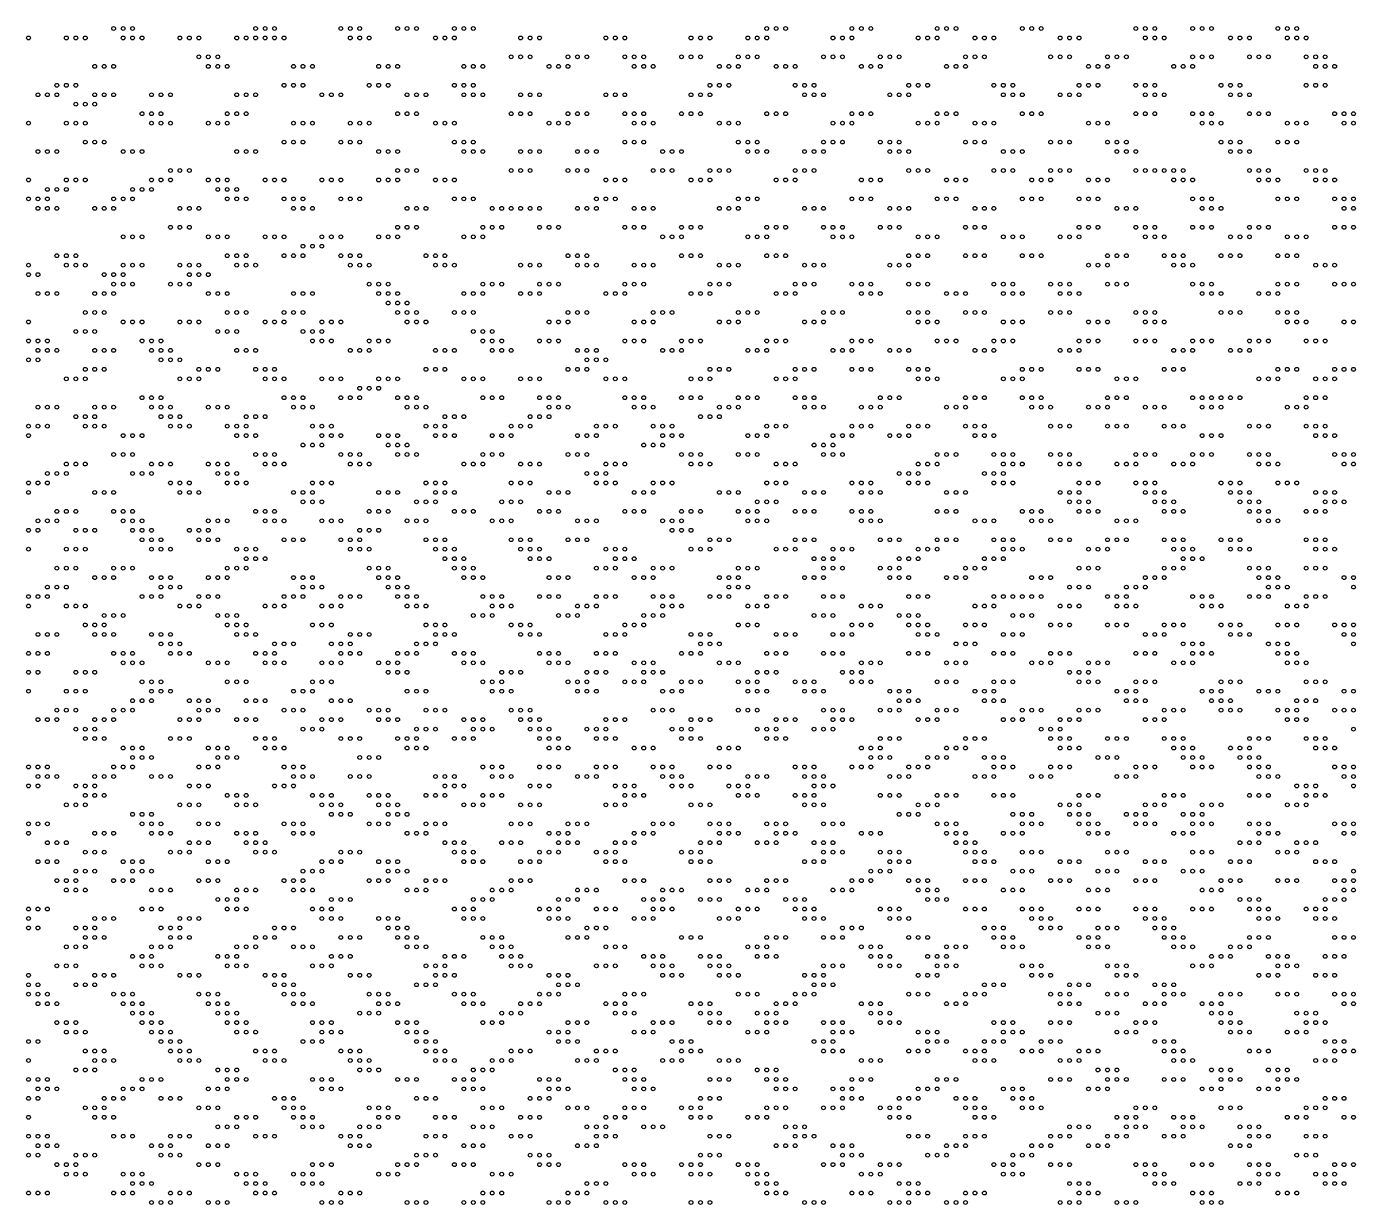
# Model space of a CAD drawing. Header units: millimetres. Extents: x 0 to 280, y 1 to 500.
# Drawn here: x 139.8 to 280.2, y 250.8 to 375.2 of the extents above; entities that cross this region are included whole.
import ezdxf

# ---------------------------------------------------------------- set-up
doc = ezdxf.new("R2010")
doc.units = ezdxf.units.MM
doc.layers.get('0').update_dxf_attribs({"linetype": 'CONTINUOUS'})

msp = doc.modelspace()

# ---------------------------------------------------------------- linework, layer by layer
for centre in [(149, 375), (150, 375), (151, 375), (164, 375), (165, 375), (166, 375), (173, 375), (174, 375), (175, 375), (179, 375), (180, 375), (181, 375), (185, 375), (186, 375), (187, 375), (218, 375), (219, 375), (220, 375), (227, 375), (228, 375), (229, 375), (236, 375), (237, 375), (238, 375), (245, 375), (246, 375), (247, 375), (257, 375), (258, 375), (259, 375), (263, 375), (264, 375), (265, 375), (272, 375), (273, 375), (274, 375), (140, 374), (144, 374), (145, 374), (146, 374), (150, 374), (151, 374), (152, 374), (156, 374), (157, 374), (158, 374), (162, 374), (163, 374), (164, 374), (165, 374), (166, 374), (167, 374), (174, 374), (175, 374), (176, 374), (183, 374), (184, 374), (185, 374), (192, 374), (193, 374), (194, 374), (201, 374), (202, 374), (203, 374), (210, 374), (211, 374), (212, 374), (216, 374), (217, 374), (218, 374), (225, 374), (226, 374), (227, 374), (234, 374), (235, 374), (236, 374), (240, 374), (241, 374), (242, 374), (249, 374), (250, 374), (251, 374), (258, 374), (259, 374), (260, 374), (267, 374), (268, 374), (269, 374), (273, 374), (274, 374), (275, 374), (158, 372), (159, 372), (160, 372), (191, 372), (192, 372), (193, 372), (197, 372), (198, 372), (199, 372), (203, 372), (204, 372), (205, 372), (209, 372), (210, 372), (211, 372), (215, 372), (216, 372), (217, 372), (224, 372), (225, 372), (226, 372), (230, 372), (231, 372), (232, 372), (239, 372), (240, 372), (241, 372), (248, 372), (249, 372), (250, 372), (254, 372), (255, 372), (256, 372), (263, 372), (264, 372), (265, 372), (269, 372), (270, 372), (271, 372), (275, 372), (276, 372), (277, 372), (147, 371), (148, 371), (149, 371), (159, 371), (160, 371), (161, 371), (168, 371), (169, 371), (170, 371), (177, 371), (178, 371), (179, 371), (186, 371), (187, 371), (188, 371), (195, 371), (196, 371), (197, 371), (204, 371), (205, 371), (206, 371), (213, 371), (214, 371), (215, 371), (219, 371), (220, 371), (221, 371), (228, 371), (229, 371), (230, 371), (237, 371), (238, 371), (239, 371), (252, 371), (253, 371), (254, 371), (261, 371), (262, 371), (263, 371), (276, 371), (277, 371), (278, 371), (141, 368), (142, 368), (143, 369), (143, 368), (144, 369), (145, 369), (147, 368), (148, 368), (149, 368), (153, 368), (154, 368), (155, 368), (162, 368), (163, 368), (164, 368), (167, 369), (168, 369), (169, 369), (171, 368), (172, 368), (173, 368), (176, 369), (177, 369), (178, 369), (180, 368), (181, 368), (182, 368), (185, 369), (186, 369), (186, 368), (187, 369), (187, 368), (188, 368), (192, 368), (193, 368), (194, 368), (201, 368), (202, 368), (203, 368), (210, 368), (211, 368), (212, 369), (212, 368), (213, 369), (214, 369), (221, 369), (222, 369), (222, 368), (223, 369), (223, 368), (224, 368), (231, 368), (232, 368), (233, 369), (233, 368), (234, 369), (235, 369), (242, 369), (243, 369), (243, 368), (244, 369), (244, 368), (245, 368), (249, 368), (250, 368), (251, 369), (251, 368), (252, 369), (253, 369), (257, 369), (258, 369), (258, 368), (259, 369), (259, 368), (260, 368), (266, 369), (267, 369), (267, 368), (268, 369), (268, 368), (269, 368), (275, 369), (276, 369), (277, 369), (145, 367), (146, 367), (147, 367), (140, 365), (144, 365), (145, 365), (146, 365), (152, 366), (153, 366), (153, 365), (154, 366), (154, 365), (155, 365), (159, 365), (160, 365), (161, 366), (161, 365), (162, 366), (163, 366), (168, 365), (169, 365), (170, 365), (174, 365), (175, 365), (176, 365), (179, 366), (180, 366), (181, 366), (183, 365), (184, 365), (185, 365), (191, 366), (192, 366), (193, 366), (195, 365), (196, 365), (197, 366), (197, 365), (198, 366), (199, 366), (203, 366), (204, 366), (204, 365), (205, 366), (205, 365), (206, 365), (209, 366), (210, 366), (211, 366), (213, 365), (214, 365), (215, 365), (218, 366), (219, 366), (220, 366), (225, 365), (226, 365), (227, 366), (227, 365), (228, 366), (229, 366), (234, 365), (235, 365), (236, 366), (236, 365), (237, 366), (238, 366), (240, 365), (241, 365), (242, 365), (245, 366), (246, 366), (247, 366), (252, 365), (253, 365), (254, 365), (257, 366), (258, 366), (259, 366), (263, 366), (264, 366), (264, 365), (265, 366), (265, 365), (266, 365), (269, 366), (270, 366), (271, 366), (273, 365), (274, 365), (275, 365), (278, 366), (279, 366), (279, 365), (280, 366), (280, 365), (146, 363), (147, 363), (148, 363), (167, 363), (168, 363), (169, 363), (173, 363), (174, 363), (175, 363), (185, 363), (186, 363), (187, 363), (203, 363), (204, 363), (205, 363), (215, 363), (216, 363), (217, 363), (224, 363), (225, 363), (226, 363), (230, 363), (231, 363), (232, 363), (239, 363), (240, 363), (241, 363), (248, 363), (249, 363), (250, 363), (254, 363), (255, 363), (256, 363), (266, 363), (267, 363), (268, 363), (272, 363), (273, 363), (274, 363), (141, 362), (142, 362), (143, 362), (150, 362), (151, 362), (152, 362), (162, 362), (163, 362), (164, 362), (177, 362), (178, 362), (179, 362), (186, 362), (187, 362), (188, 362), (192, 362), (193, 362), (194, 362), (198, 362), (199, 362), (200, 362), (207, 362), (208, 362), (209, 362), (216, 362), (217, 362), (218, 362), (222, 362), (223, 362), (224, 362), (231, 362), (232, 362), (233, 362), (243, 362), (244, 362), (245, 362), (255, 362), (256, 362), (257, 362), (267, 362), (268, 362), (269, 362), (155, 360), (156, 360), (157, 360), (179, 360), (180, 360), (181, 360), (191, 360), (192, 360), (193, 360), (197, 360), (198, 360), (199, 360), (206, 360), (207, 360), (208, 360), (212, 360), (213, 360), (214, 360), (221, 360), (222, 360), (223, 360), (233, 360), (234, 360), (235, 360), (242, 360), (243, 360), (244, 360), (248, 360), (249, 360), (250, 360), (257, 360), (258, 360), (259, 360), (260, 360), (261, 360), (262, 360), (269, 360), (270, 360), (271, 360), (275, 360), (276, 360), (277, 360), (140, 359), (142, 358), (143, 358), (144, 359), (144, 358), (145, 359), (146, 359), (151, 358), (152, 358), (153, 359), (153, 358), (154, 359), (155, 359), (159, 359), (160, 359), (160, 358), (161, 359), (161, 358), (162, 358), (165, 359), (166, 359), (167, 359), (171, 359), (172, 359), (173, 359), (177, 359), (178, 359), (179, 359), (183, 359), (184, 359), (185, 359), (201, 359), (202, 359), (203, 359), (210, 359), (211, 359), (212, 359), (219, 359), (220, 359), (221, 359), (228, 359), (229, 359), (230, 359), (237, 359), (238, 359), (239, 359), (246, 359), (247, 359), (248, 359), (252, 359), (253, 359), (254, 359), (261, 359), (262, 359), (263, 359), (270, 359), (271, 359), (272, 359), (276, 359), (277, 359), (278, 359), (140, 357), (141, 357), (142, 357), (149, 357), (150, 357), (151, 357), (161, 357), (162, 357), (163, 357), (167, 357), (168, 357), (169, 357), (173, 357), (174, 357), (175, 357), (185, 357), (186, 357), (187, 357), (200, 357), (201, 357), (202, 357), (215, 357), (216, 357), (217, 357), (227, 357), (228, 357), (229, 357), (236, 357), (237, 357), (238, 357), (245, 357), (246, 357), (247, 357), (251, 357), (252, 357), (253, 357), (263, 357), (264, 357), (265, 357), (272, 357), (273, 357), (274, 357), (278, 357), (279, 357), (280, 357), (141, 356), (142, 356), (143, 356), (147, 356), (148, 356), (149, 356), (156, 356), (157, 356), (158, 356), (168, 356), (169, 356), (170, 356), (180, 356), (181, 356), (182, 356), (189, 356), (190, 356), (191, 356), (192, 356), (193, 356), (194, 356), (198, 356), (199, 356), (200, 356), (204, 356), (205, 356), (206, 356), (213, 356), (214, 356), (215, 356), (222, 356), (223, 356), (224, 356), (231, 356), (232, 356), (233, 356), (240, 356), (241, 356), (242, 356), (255, 356), (256, 356), (257, 356), (264, 356), (265, 356), (266, 356), (279, 356), (280, 356), (155, 354), (156, 354), (157, 354), (179, 354), (180, 354), (181, 354), (188, 354), (189, 354), (190, 354), (194, 354), (195, 354), (196, 354), (203, 354), (204, 354), (205, 354), (209, 354), (210, 354), (211, 354), (218, 354), (219, 354), (220, 354), (224, 354), (225, 354), (226, 354), (230, 354), (231, 354), (232, 354), (239, 354), (240, 354), (241, 354), (251, 354), (252, 354), (253, 354), (257, 354), (258, 354), (259, 354), (263, 354), (264, 354), (265, 354), (269, 354), (270, 354), (271, 354), (278, 354), (279, 354), (280, 354), (150, 353), (151, 353), (152, 353), (159, 353), (160, 353), (161, 353), (165, 353), (166, 353), (167, 353), (171, 353), (172, 353), (173, 353), (177, 353), (178, 353), (179, 353), (186, 353), (187, 353), (188, 353), (207, 353), (208, 353), (209, 353), (216, 353), (217, 353), (218, 353), (225, 353), (226, 353), (227, 353), (234, 353), (235, 353), (236, 353), (243, 353), (244, 353), (245, 353), (249, 353), (250, 353), (251, 353), (258, 353), (259, 353), (260, 353), (267, 353), (268, 353), (269, 353), (273, 353), (274, 353), (275, 353), (143, 351), (144, 351), (145, 351), (161, 351), (162, 351), (163, 351), (167, 351), (168, 351), (169, 352), (169, 351), (170, 352), (171, 352), (173, 351), (174, 351), (175, 351), (182, 351), (183, 351), (184, 351), (197, 351), (198, 351), (199, 351), (209, 351), (210, 351), (211, 351), (218, 351), (219, 351), (220, 351), (233, 351), (234, 351), (235, 351), (239, 351), (240, 351), (241, 351), (245, 351), (246, 351), (247, 351), (254, 351), (255, 351), (256, 351), (260, 351), (261, 351), (262, 351), (266, 351), (267, 351), (268, 351), (272, 351), (273, 351), (274, 351), (140, 350), (144, 350), (145, 350), (146, 350), (150, 350), (151, 350), (152, 350), (156, 350), (157, 350), (158, 350), (162, 350), (163, 350), (164, 350), (174, 350), (175, 350), (176, 350), (183, 350), (184, 350), (185, 350), (192, 350), (193, 350), (194, 350), (198, 350), (199, 350), (200, 350), (204, 350), (205, 350), (206, 350), (213, 350), (214, 350), (215, 350), (222, 350), (223, 350), (224, 350), (231, 350), (232, 350), (233, 350), (252, 350), (253, 350), (254, 350), (261, 350), (262, 350), (263, 350), (276, 350), (277, 350), (278, 350), (140, 349), (141, 349), (148, 349), (149, 349), (149, 348), (150, 349), (150, 348), (151, 348), (155, 348), (156, 348), (157, 349), (157, 348), (158, 349), (159, 349), (176, 348), (177, 348), (178, 348), (188, 348), (189, 348), (190, 348), (194, 348), (195, 348), (196, 348), (203, 348), (204, 348), (205, 348), (212, 348), (213, 348), (214, 348), (221, 348), (222, 348), (223, 348), (227, 348), (228, 348), (229, 348), (233, 348), (234, 348), (235, 348), (242, 348), (243, 348), (244, 348), (248, 348), (249, 348), (250, 348), (254, 348), (255, 348), (256, 348), (263, 348), (264, 348), (265, 348), (272, 348), (273, 348), (274, 348), (278, 348), (279, 348), (280, 348), (141, 347), (142, 347), (143, 347), (147, 347), (148, 347), (149, 347), (159, 347), (160, 347), (161, 347), (168, 347), (169, 347), (170, 347), (177, 347), (178, 347), (179, 347), (186, 347), (187, 347), (188, 347), (192, 347), (193, 347), (194, 347), (201, 347), (202, 347), (203, 347), (210, 347), (211, 347), (212, 347), (219, 347), (220, 347), (221, 347), (228, 347), (229, 347), (230, 347), (237, 347), (238, 347), (239, 347), (243, 347), (244, 347), (245, 347), (249, 347), (250, 347), (251, 347), (264, 347), (265, 347), (266, 347), (270, 347), (271, 347), (272, 347), (178, 346), (179, 346), (180, 346), (140, 344), (146, 345), (147, 345), (148, 345), (150, 344), (151, 344), (152, 344), (156, 344), (157, 344), (158, 344), (161, 345), (162, 345), (163, 345), (165, 344), (166, 344), (167, 345), (167, 344), (168, 345), (169, 345), (171, 344), (172, 344), (173, 344), (179, 345), (180, 345), (180, 344), (181, 345), (181, 344), (182, 344), (185, 345), (186, 345), (187, 345), (195, 344), (196, 344), (197, 345), (197, 344), (198, 345), (199, 345), (204, 344), (205, 344), (206, 345), (206, 344), (207, 345), (208, 345), (213, 344), (214, 344), (215, 345), (215, 344), (216, 345), (217, 345), (222, 344), (223, 344), (224, 345), (224, 344), (225, 345), (226, 345), (233, 345), (234, 345), (234, 344), (235, 345), (235, 344), (236, 344), (239, 345), (240, 345), (241, 345), (243, 344), (244, 344), (245, 344), (248, 345), (249, 345), (250, 345), (252, 344), (253, 344), (254, 344), (257, 345), (258, 345), (258, 344), (259, 345), (259, 344), (260, 344), (266, 345), (267, 345), (268, 345), (272, 345), (273, 345), (273, 344), (274, 345), (274, 344), (275, 344), (279, 344), (280, 344), (145, 343), (146, 343), (147, 343), (160, 343), (161, 343), (162, 343), (169, 343), (170, 343), (171, 343), (187, 343), (188, 343), (189, 343), (140, 342), (141, 342), (141, 341), (142, 342), (142, 341), (143, 341), (147, 341), (148, 341), (149, 341), (152, 342), (153, 342), (153, 341), (154, 342), (154, 341), (155, 341), (162, 341), (163, 341), (164, 341), (170, 342), (171, 342), (172, 342), (174, 341), (175, 341), (176, 342), (176, 341), (177, 342), (178, 342), (183, 341), (184, 341), (185, 341), (188, 342), (189, 342), (189, 341), (190, 342), (190, 341), (191, 341), (194, 342), (195, 342), (196, 342), (198, 341), (199, 341), (200, 341), (203, 342), (204, 342), (205, 342), (207, 341), (208, 341), (209, 342), (209, 341), (210, 342), (211, 342), (216, 341), (217, 341), (218, 342), (218, 341), (219, 342), (220, 342), (225, 341), (226, 341), (227, 342), (227, 341), (228, 342), (229, 342), (231, 341), (232, 341), (233, 341), (236, 342), (237, 342), (238, 342), (240, 341), (241, 341), (242, 342), (242, 341), (243, 342), (244, 342), (249, 341), (250, 341), (251, 342), (251, 341), (252, 342), (253, 342), (257, 342), (258, 342), (259, 342), (261, 341), (262, 341), (263, 342), (263, 341), (264, 342), (265, 342), (267, 341), (268, 341), (269, 342), (269, 341), (270, 342), (271, 342), (275, 342), (276, 342), (277, 342), (140, 340), (141, 340), (154, 340), (155, 340), (156, 340), (199, 340), (200, 340), (201, 340), (146, 339), (147, 339), (148, 339), (158, 339), (159, 339), (160, 339), (164, 339), (165, 339), (166, 339), (182, 339), (183, 339), (184, 339), (197, 339), (198, 339), (199, 339), (212, 339), (213, 339), (214, 339), (221, 339), (222, 339), (223, 339), (227, 339), (228, 339), (229, 339), (233, 339), (234, 339), (235, 339), (245, 339), (246, 339), (247, 339), (251, 339), (252, 339), (253, 339), (260, 339), (261, 339), (262, 339), (272, 339), (273, 339), (274, 339), (278, 339), (279, 339), (280, 339), (144, 338), (145, 338), (146, 338), (156, 338), (157, 338), (158, 338), (165, 338), (166, 338), (167, 338), (171, 338), (172, 338), (173, 338), (175, 337), (176, 337), (177, 338), (177, 337), (178, 338), (179, 338), (186, 338), (187, 338), (188, 338), (192, 338), (193, 338), (194, 338), (201, 338), (202, 338), (203, 338), (210, 338), (211, 338), (212, 338), (219, 338), (220, 338), (221, 338), (234, 338), (235, 338), (236, 338), (243, 338), (244, 338), (245, 338), (255, 338), (256, 338), (257, 338), (270, 338), (271, 338), (272, 338), (276, 338), (277, 338), (278, 338), (152, 336), (153, 336), (154, 336), (167, 336), (168, 336), (169, 336), (173, 336), (174, 336), (175, 336), (179, 336), (180, 336), (181, 336), (188, 336), (189, 336), (190, 336), (194, 336), (195, 336), (196, 336), (203, 336), (204, 336), (205, 336), (209, 336), (210, 336), (211, 336), (215, 336), (216, 336), (217, 336), (221, 336), (222, 336), (223, 336), (230, 336), (231, 336), (232, 336), (239, 336), (240, 336), (241, 336), (245, 336), (246, 336), (247, 336), (254, 336), (255, 336), (256, 336), (263, 336), (264, 336), (265, 336), (266, 336), (267, 336), (268, 336), (275, 336), (276, 336), (277, 336), (141, 335), (142, 335), (143, 335), (145, 334), (146, 334), (147, 335), (147, 334), (148, 335), (149, 335), (153, 335), (154, 335), (154, 334), (155, 335), (155, 334), (156, 334), (159, 335), (160, 335), (161, 335), (163, 334), (164, 334), (165, 334), (168, 335), (169, 335), (170, 335), (180, 335), (181, 335), (182, 335), (184, 334), (185, 334), (186, 334), (193, 334), (194, 334), (195, 335), (195, 334), (196, 335), (197, 335), (204, 335), (205, 335), (206, 335), (211, 334), (212, 334), (213, 335), (213, 334), (214, 335), (215, 335), (222, 335), (223, 335), (224, 335), (228, 335), (229, 335), (230, 335), (237, 335), (238, 335), (239, 335), (246, 335), (247, 335), (248, 335), (252, 335), (253, 335), (254, 335), (258, 335), (259, 335), (260, 335), (264, 335), (265, 335), (266, 335), (273, 335), (274, 335), (275, 335), (140, 333), (141, 333), (142, 333), (146, 333), (147, 333), (148, 333), (155, 333), (156, 333), (157, 333), (161, 333), (162, 333), (163, 333), (170, 333), (171, 333), (172, 333), (182, 333), (183, 333), (184, 333), (191, 333), (192, 333), (193, 333), (200, 333), (201, 333), (202, 333), (206, 333), (207, 333), (208, 333), (218, 333), (219, 333), (220, 333), (227, 333), (228, 333), (229, 333), (233, 333), (234, 333), (235, 333), (239, 333), (240, 333), (241, 333), (248, 333), (249, 333), (250, 333), (254, 333), (255, 333), (256, 333), (260, 333), (261, 333), (262, 333), (269, 333), (270, 333), (271, 333), (275, 333), (276, 333), (277, 333), (140, 332), (150, 332), (151, 332), (152, 332), (162, 332), (163, 332), (164, 332), (171, 332), (172, 332), (173, 332), (177, 332), (178, 332), (179, 332), (183, 332), (184, 332), (185, 332), (189, 332), (190, 332), (191, 332), (198, 332), (199, 332), (200, 332), (207, 332), (208, 332), (209, 332), (216, 332), (217, 332), (218, 332), (225, 332), (226, 332), (227, 332), (231, 332), (232, 332), (233, 332), (240, 332), (241, 332), (242, 332), (264, 332), (265, 332), (266, 332), (276, 332), (277, 332), (278, 332), (149, 330), (150, 330), (151, 330), (164, 330), (165, 330), (166, 330), (169, 331), (170, 331), (171, 331), (173, 330), (174, 330), (175, 330), (178, 331), (179, 331), (179, 330), (180, 331), (180, 330), (181, 330), (188, 330), (189, 330), (190, 330), (197, 330), (198, 330), (199, 330), (205, 331), (206, 331), (207, 331), (209, 330), (210, 330), (211, 330), (215, 330), (216, 330), (217, 330), (223, 331), (224, 331), (224, 330), (225, 331), (225, 330), (226, 330), (236, 330), (237, 330), (238, 330), (242, 330), (243, 330), (244, 330), (248, 330), (249, 330), (250, 330), (257, 330), (258, 330), (259, 330), (263, 330), (264, 330), (265, 330), (269, 330), (270, 330), (271, 330), (278, 330), (279, 330), (280, 330), (144, 329), (145, 329), (146, 329), (153, 329), (154, 329), (155, 329), (159, 329), (160, 329), (161, 329), (165, 329), (166, 329), (167, 329), (174, 329), (175, 329), (176, 329), (186, 329), (187, 329), (188, 329), (192, 329), (193, 329), (194, 329), (201, 329), (202, 329), (203, 329), (210, 329), (211, 329), (212, 329), (219, 329), (220, 329), (221, 329), (234, 329), (235, 329), (236, 329), (243, 329), (244, 329), (245, 329), (249, 329), (250, 329), (251, 329), (255, 329), (256, 329), (257, 329), (261, 329), (262, 329), (263, 329), (270, 329), (271, 329), (272, 329), (279, 329), (280, 329), (140, 327), (141, 327), (142, 328), (142, 327), (143, 328), (144, 328), (151, 328), (152, 328), (153, 328), (155, 327), (156, 327), (157, 327), (160, 328), (161, 328), (161, 327), (162, 328), (162, 327), (163, 327), (170, 327), (171, 327), (172, 327), (182, 327), (183, 327), (184, 327), (191, 327), (192, 327), (193, 327), (199, 328), (200, 328), (200, 327), (201, 328), (201, 327), (202, 327), (206, 327), (207, 327), (208, 327), (218, 327), (219, 327), (220, 327), (227, 327), (228, 327), (229, 327), (232, 328), (233, 328), (233, 327), (234, 328), (234, 327), (235, 327), (241, 328), (242, 328), (242, 327), (243, 328), (243, 327), (244, 327), (251, 327), (252, 327), (253, 327), (257, 327), (258, 327), (259, 327), (266, 327), (267, 327), (268, 327), (272, 327), (273, 327), (274, 327), (140, 326), (147, 326), (148, 326), (149, 326), (156, 326), (157, 326), (158, 326), (168, 326), (169, 326), (170, 326), (177, 326), (178, 326), (179, 326), (183, 326), (184, 326), (185, 326), (195, 326), (196, 326), (197, 326), (204, 326), (205, 326), (206, 326), (213, 326), (214, 326), (215, 326), (222, 326), (223, 326), (224, 326), (228, 326), (229, 326), (230, 326), (237, 326), (238, 326), (239, 326), (249, 326), (250, 326), (251, 326), (258, 326), (259, 326), (260, 326), (267, 326), (268, 326), (269, 326), (276, 326), (277, 326), (278, 326), (169, 325), (170, 325), (171, 325), (181, 325), (182, 325), (183, 325), (190, 325), (191, 325), (192, 325), (217, 325), (218, 325), (219, 325), (250, 325), (251, 325), (252, 325), (259, 325), (260, 325), (261, 325), (268, 325), (269, 325), (270, 325), (277, 325), (278, 325), (279, 325), (141, 323), (142, 323), (143, 324), (143, 323), (144, 324), (145, 324), (149, 324), (150, 324), (150, 323), (151, 324), (151, 323), (152, 323), (159, 323), (160, 323), (161, 323), (164, 324), (165, 324), (165, 323), (166, 324), (166, 323), (167, 323), (171, 323), (172, 323), (173, 323), (176, 324), (177, 324), (178, 324), (180, 323), (181, 323), (182, 323), (185, 324), (186, 324), (187, 324), (189, 323), (190, 323), (191, 323), (194, 324), (195, 324), (196, 324), (198, 323), (199, 323), (200, 323), (203, 324), (204, 324), (205, 324), (207, 323), (208, 323), (209, 324), (209, 323), (210, 324), (211, 324), (215, 324), (216, 324), (216, 323), (217, 324), (217, 323), (218, 323), (221, 324), (222, 324), (223, 324), (227, 324), (228, 324), (228, 323), (229, 324), (229, 323), (230, 323), (236, 324), (237, 324), (238, 324), (240, 323), (241, 323), (242, 323), (245, 324), (246, 324), (246, 323), (247, 324), (247, 323), (248, 323), (251, 324), (252, 324), (253, 324), (255, 323), (256, 323), (257, 323), (260, 324), (261, 324), (262, 324), (269, 324), (270, 324), (270, 323), (271, 324), (271, 323), (272, 323), (275, 324), (276, 324), (277, 324), (140, 322), (141, 322), (145, 322), (146, 322), (147, 322), (151, 322), (152, 322), (153, 322), (157, 322), (158, 322), (159, 322), (175, 322), (176, 322), (177, 322), (208, 322), (209, 322), (210, 322), (140, 320), (144, 320), (145, 320), (146, 320), (152, 321), (153, 321), (153, 320), (154, 321), (154, 320), (155, 320), (158, 321), (159, 321), (160, 321), (162, 320), (163, 320), (164, 320), (167, 321), (168, 321), (169, 321), (173, 321), (174, 321), (174, 320), (175, 321), (175, 320), (176, 320), (182, 321), (183, 321), (183, 320), (184, 321), (184, 320), (185, 320), (191, 321), (192, 321), (192, 320), (193, 321), (193, 320), (194, 320), (197, 321), (198, 321), (199, 321), (201, 320), (202, 320), (203, 320), (210, 320), (211, 320), (212, 321), (212, 320), (213, 321), (214, 321), (219, 320), (220, 320), (221, 321), (221, 320), (222, 321), (223, 321), (225, 320), (226, 320), (227, 320), (230, 321), (231, 321), (232, 321), (234, 320), (235, 320), (236, 321), (236, 320), (237, 321), (238, 321), (242, 321), (243, 321), (243, 320), (244, 321), (244, 320), (245, 320), (248, 321), (249, 321), (250, 321), (252, 320), (253, 320), (254, 321), (254, 320), (255, 321), (256, 321), (260, 321), (261, 321), (261, 320), (262, 321), (262, 320), (263, 320), (266, 321), (267, 321), (267, 320), (268, 321), (268, 320), (269, 320), (275, 321), (276, 321), (276, 320), (277, 321), (277, 320), (278, 320), (163, 319), (164, 319), (165, 319), (184, 319), (185, 319), (186, 319), (193, 319), (194, 319), (195, 319), (202, 319), (203, 319), (204, 319), (223, 319), (224, 319), (225, 319), (232, 319), (233, 319), (234, 319), (241, 319), (242, 319), (243, 319), (262, 319), (263, 319), (264, 319), (143, 318), (144, 318), (145, 318), (149, 318), (150, 318), (151, 318), (161, 318), (162, 318), (163, 318), (176, 318), (177, 318), (178, 318), (185, 318), (186, 318), (187, 318), (200, 318), (201, 318), (202, 318), (206, 318), (207, 318), (208, 318), (215, 318), (216, 318), (217, 318), (224, 318), (225, 318), (226, 318), (230, 318), (231, 318), (232, 318), (239, 318), (240, 318), (241, 318), (251, 318), (252, 318), (253, 318), (260, 318), (261, 318), (262, 318), (269, 318), (270, 318), (271, 318), (275, 318), (276, 318), (277, 318), (142, 316), (143, 316), (144, 316), (147, 317), (148, 317), (149, 317), (153, 317), (154, 317), (154, 316), (155, 317), (155, 316), (156, 316), (159, 317), (160, 317), (161, 317), (168, 317), (169, 317), (169, 316), (170, 317), (170, 316), (171, 316), (177, 317), (178, 317), (178, 316), (179, 317), (179, 316), (180, 316), (186, 317), (187, 317), (188, 317), (195, 317), (196, 317), (197, 317), (204, 317), (205, 317), (206, 317), (213, 317), (214, 317), (214, 316), (215, 317), (215, 316), (216, 316), (222, 317), (223, 317), (224, 317), (231, 317), (232, 317), (233, 317), (237, 317), (238, 317), (239, 317), (246, 317), (247, 317), (248, 317), (250, 316), (251, 316), (252, 316), (256, 316), (257, 316), (258, 317), (258, 316), (259, 317), (260, 317), (270, 317), (271, 317), (271, 316), (272, 317), (272, 316), (273, 316), (279, 317), (280, 317), (280, 316), (140, 315), (141, 315), (142, 315), (152, 315), (153, 315), (154, 315), (158, 315), (159, 315), (160, 315), (167, 315), (168, 315), (169, 315), (173, 315), (174, 315), (175, 315), (179, 315), (180, 315), (181, 315), (188, 315), (189, 315), (190, 315), (194, 315), (195, 315), (196, 315), (200, 315), (201, 315), (202, 315), (206, 315), (207, 315), (208, 315), (212, 315), (213, 315), (214, 315), (218, 315), (219, 315), (220, 315), (224, 315), (225, 315), (226, 315), (233, 315), (234, 315), (235, 315), (242, 315), (243, 315), (244, 315), (245, 315), (246, 315), (247, 315), (254, 315), (255, 315), (256, 315), (263, 315), (264, 315), (265, 315), (269, 315), (270, 315), (271, 315), (275, 315), (276, 315), (277, 315), (140, 314), (144, 314), (145, 314), (146, 314), (148, 313), (149, 313), (150, 313), (156, 314), (157, 314), (158, 314), (160, 313), (161, 313), (162, 313), (165, 314), (166, 314), (167, 314), (171, 314), (172, 314), (173, 314), (180, 314), (181, 314), (182, 314), (187, 313), (188, 313), (189, 314), (189, 313), (190, 314), (191, 314), (196, 313), (197, 313), (198, 314), (198, 313), (199, 314), (200, 314), (205, 313), (206, 313), (207, 314), (207, 313), (208, 314), (209, 314), (216, 314), (217, 314), (218, 314), (223, 313), (224, 313), (225, 313), (228, 314), (229, 314), (230, 314), (232, 313), (233, 313), (234, 313), (240, 314), (241, 314), (242, 314), (244, 313), (245, 313), (246, 313), (249, 314), (250, 314), (251, 314), (255, 314), (256, 314), (257, 314), (264, 314), (265, 314), (266, 314), (273, 314), (274, 314), (275, 314), (146, 312), (147, 312), (148, 312), (161, 312), (162, 312), (163, 312), (170, 312), (171, 312), (172, 312), (182, 312), (183, 312), (184, 312), (191, 312), (192, 312), (193, 312), (203, 312), (204, 312), (205, 312), (215, 312), (216, 312), (217, 312), (227, 312), (228, 312), (229, 312), (233, 312), (234, 312), (235, 312), (239, 312), (240, 312), (241, 312), (248, 312), (249, 312), (250, 312), (254, 312), (255, 312), (256, 312), (260, 312), (261, 312), (262, 312), (266, 312), (267, 312), (268, 312), (272, 312), (273, 312), (274, 312), (278, 312), (279, 312), (280, 312), (141, 311), (142, 311), (143, 311), (147, 311), (148, 311), (149, 311), (153, 311), (154, 311), (155, 311), (162, 311), (163, 311), (164, 311), (174, 311), (175, 311), (176, 311), (183, 311), (184, 311), (185, 311), (192, 311), (193, 311), (194, 311), (201, 311), (202, 311), (203, 311), (210, 311), (211, 311), (212, 311), (219, 311), (220, 311), (221, 311), (225, 311), (226, 311), (227, 311), (234, 311), (235, 311), (236, 311), (243, 311), (244, 311), (245, 311), (258, 311), (259, 311), (260, 311), (267, 311), (268, 311), (269, 311), (279, 311), (280, 311), (140, 309), (141, 309), (142, 309), (149, 309), (150, 309), (151, 309), (154, 310), (155, 310), (155, 309), (156, 310), (156, 309), (157, 309), (164, 309), (165, 309), (166, 310), (166, 309), (167, 310), (168, 310), (172, 310), (173, 310), (173, 309), (174, 310), (174, 309), (175, 309), (179, 309), (180, 309), (181, 310), (181, 309), (182, 310), (183, 310), (185, 309), (186, 309), (187, 309), (194, 309), (195, 309), (196, 309), (200, 309), (201, 309), (202, 309), (209, 309), (210, 309), (211, 310), (211, 309), (212, 310), (213, 310), (218, 309), (219, 309), (220, 309), (224, 309), (225, 309), (226, 309), (233, 309), (234, 309), (235, 309), (238, 310), (239, 310), (240, 310), (242, 309), (243, 309), (244, 309), (248, 309), (249, 309), (250, 309), (257, 309), (258, 309), (259, 309), (262, 310), (263, 310), (263, 309), (264, 310), (264, 309), (265, 309), (271, 310), (272, 310), (272, 309), (273, 310), (273, 309), (274, 309), (280, 310), (150, 308), (151, 308), (152, 308), (159, 308), (160, 308), (161, 308), (165, 308), (166, 308), (167, 308), (171, 308), (172, 308), (173, 308), (177, 308), (178, 308), (179, 308), (186, 308), (187, 308), (188, 308), (195, 308), (196, 308), (197, 308), (204, 308), (205, 308), (206, 308), (213, 308), (214, 308), (215, 308), (228, 308), (229, 308), (230, 308), (237, 308), (238, 308), (239, 308), (246, 308), (247, 308), (248, 308), (252, 308), (253, 308), (254, 308), (261, 308), (262, 308), (263, 308), (273, 308), (274, 308), (275, 308), (140, 307), (141, 307), (145, 307), (146, 307), (147, 307), (152, 306), (153, 306), (154, 306), (161, 306), (162, 306), (163, 306), (170, 306), (171, 306), (172, 306), (178, 307), (179, 307), (180, 307), (188, 306), (189, 306), (190, 307), (190, 306), (191, 307), (192, 307), (197, 306), (198, 306), (199, 307), (199, 306), (200, 307), (201, 307), (203, 306), (204, 306), (205, 307), (205, 306), (206, 307), (207, 307), (209, 306), (210, 306), (211, 306), (215, 306), (216, 306), (217, 307), (217, 306), (218, 307), (219, 307), (221, 306), (222, 306), (223, 306), (226, 307), (227, 307), (227, 306), (228, 307), (228, 306), (229, 306), (236, 306), (237, 306), (238, 306), (242, 306), (243, 306), (244, 306), (250, 307), (251, 307), (251, 306), (252, 307), (252, 306), (253, 306), (257, 306), (258, 306), (259, 306), (266, 306), (267, 306), (268, 306), (275, 306), (276, 306), (277, 306), (140, 305), (144, 305), (145, 305), (146, 305), (153, 305), (154, 305), (155, 305), (168, 305), (169, 305), (170, 305), (180, 305), (181, 305), (182, 305), (189, 305), (190, 305), (191, 305), (198, 305), (199, 305), (200, 305), (207, 305), (208, 305), (209, 305), (216, 305), (217, 305), (218, 305), (222, 305), (223, 305), (224, 305), (231, 305), (232, 305), (233, 305), (240, 305), (241, 305), (242, 305), (255, 305), (256, 305), (257, 305), (264, 305), (265, 305), (266, 305), (270, 305), (271, 305), (272, 305), (279, 305), (280, 305), (151, 304), (152, 304), (153, 304), (157, 304), (158, 304), (159, 304), (163, 304), (164, 304), (165, 304), (172, 304), (173, 304), (174, 304), (232, 304), (233, 304), (234, 304), (241, 304), (242, 304), (243, 304), (256, 304), (257, 304), (258, 304), (265, 304), (266, 304), (267, 304), (274, 304), (275, 304), (276, 304), (141, 302), (142, 302), (143, 303), (143, 302), (144, 303), (145, 303), (147, 302), (148, 302), (149, 303), (149, 302), (150, 303), (151, 303), (156, 302), (157, 302), (158, 303), (158, 302), (159, 303), (160, 303), (162, 302), (163, 302), (164, 302), (167, 303), (168, 303), (169, 303), (171, 302), (172, 302), (173, 302), (176, 303), (177, 303), (177, 302), (178, 303), (178, 302), (179, 302), (182, 303), (183, 303), (184, 303), (186, 302), (187, 302), (188, 302), (191, 303), (192, 303), (192, 302), (193, 303), (193, 302), (194, 302), (201, 302), (202, 302), (203, 302), (206, 303), (207, 303), (208, 303), (210, 302), (211, 302), (212, 302), (215, 303), (216, 303), (217, 303), (219, 302), (220, 302), (221, 302), (224, 303), (225, 303), (225, 302), (226, 303), (226, 302), (227, 302), (230, 303), (231, 303), (232, 303), (234, 302), (235, 302), (236, 303), (236, 302), (237, 303), (238, 303), (243, 302), (244, 302), (245, 303), (245, 302), (246, 303), (247, 303), (249, 302), (250, 302), (251, 303), (251, 302), (252, 303), (253, 303), (258, 302), (259, 302), (260, 303), (260, 302), (261, 303), (262, 303), (266, 303), (267, 303), (268, 303), (272, 303), (273, 303), (273, 302), (274, 303), (274, 302), (275, 302), (278, 303), (279, 303), (280, 303), (145, 301), (146, 301), (147, 301), (169, 301), (170, 301), (171, 301), (181, 301), (182, 301), (183, 301), (187, 301), (188, 301), (189, 301), (193, 301), (194, 301), (195, 301), (199, 301), (200, 301), (201, 301), (208, 301), (209, 301), (210, 301), (217, 301), (218, 301), (219, 301), (223, 301), (224, 301), (225, 301), (247, 301), (248, 301), (249, 301), (280, 301), (146, 300), (147, 300), (148, 300), (150, 299), (151, 299), (152, 299), (155, 300), (156, 300), (157, 300), (159, 299), (160, 299), (161, 299), (164, 300), (165, 300), (165, 299), (166, 300), (166, 299), (167, 299), (173, 300), (174, 300), (175, 300), (179, 300), (180, 300), (180, 299), (181, 300), (181, 299), (182, 299), (185, 300), (186, 300), (187, 300), (194, 300), (195, 300), (195, 299), (196, 300), (196, 299), (197, 299), (200, 300), (201, 300), (202, 300), (204, 299), (205, 299), (206, 299), (209, 300), (210, 300), (211, 300), (213, 299), (214, 299), (215, 299), (218, 300), (219, 300), (220, 300), (228, 299), (229, 299), (230, 300), (230, 299), (231, 300), (232, 300), (237, 299), (238, 299), (239, 300), (239, 299), (240, 300), (241, 300), (248, 300), (249, 300), (249, 299), (250, 300), (250, 299), (251, 299), (254, 300), (255, 300), (256, 300), (260, 300), (261, 300), (261, 299), (262, 300), (262, 299), (263, 299), (267, 299), (268, 299), (269, 300), (269, 299), (270, 300), (271, 300), (275, 300), (276, 300), (276, 299), (277, 300), (277, 299), (278, 299), (151, 298), (152, 298), (153, 298), (160, 298), (161, 298), (162, 298), (175, 298), (176, 298), (177, 298), (229, 298), (230, 298), (231, 298), (235, 298), (236, 298), (237, 298), (241, 298), (242, 298), (243, 298), (253, 298), (254, 298), (255, 298), (262, 298), (263, 298), (264, 298), (268, 298), (269, 298), (270, 298), (140, 297), (141, 297), (142, 297), (149, 297), (150, 297), (151, 297), (158, 297), (159, 297), (160, 297), (167, 297), (168, 297), (169, 297), (188, 297), (189, 297), (190, 297), (194, 297), (195, 297), (196, 297), (200, 297), (201, 297), (202, 297), (206, 297), (207, 297), (208, 297), (212, 297), (213, 297), (214, 297), (221, 297), (222, 297), (223, 297), (227, 297), (228, 297), (229, 297), (233, 297), (234, 297), (235, 297), (242, 297), (243, 297), (244, 297), (248, 297), (249, 297), (250, 297), (257, 297), (258, 297), (259, 297), (263, 297), (264, 297), (265, 297), (269, 297), (270, 297), (271, 297), (278, 297), (279, 297), (280, 297), (140, 295), (141, 296), (141, 295), (142, 296), (143, 296), (145, 295), (146, 295), (147, 296), (147, 295), (148, 296), (149, 296), (153, 296), (154, 296), (155, 296), (157, 295), (158, 295), (159, 295), (166, 295), (167, 295), (168, 296), (168, 295), (169, 296), (170, 296), (174, 296), (175, 296), (176, 296), (183, 296), (184, 296), (184, 295), (185, 296), (185, 295), (186, 295), (189, 296), (190, 296), (191, 296), (193, 295), (194, 295), (195, 295), (198, 296), (199, 296), (200, 296), (202, 295), (203, 295), (204, 295), (207, 296), (208, 296), (208, 295), (209, 296), (209, 295), (210, 295), (214, 295), (215, 295), (216, 296), (216, 295), (217, 296), (218, 296), (222, 296), (223, 296), (223, 295), (224, 296), (224, 295), (225, 295), (231, 296), (232, 296), (233, 296), (240, 296), (241, 296), (242, 296), (246, 296), (247, 296), (248, 296), (255, 296), (256, 296), (257, 296), (270, 296), (271, 296), (272, 296), (274, 295), (275, 295), (276, 295), (279, 296), (280, 296), (280, 295), (146, 294), (147, 294), (148, 294), (161, 294), (162, 294), (163, 294), (170, 294), (171, 294), (172, 294), (176, 294), (177, 294), (178, 294), (182, 294), (183, 294), (184, 294), (188, 294), (189, 294), (190, 294), (203, 294), (204, 294), (205, 294), (215, 294), (216, 294), (217, 294), (221, 294), (222, 294), (223, 294), (230, 294), (231, 294), (232, 294), (236, 294), (237, 294), (238, 294), (242, 294), (243, 294), (244, 294), (251, 294), (252, 294), (253, 294), (260, 294), (261, 294), (262, 294), (269, 294), (270, 294), (271, 294), (275, 294), (276, 294), (277, 294), (144, 293), (145, 293), (146, 293), (151, 292), (152, 292), (153, 292), (156, 293), (157, 293), (158, 293), (162, 293), (163, 293), (164, 293), (171, 293), (172, 293), (172, 292), (173, 293), (173, 292), (174, 292), (177, 293), (178, 293), (178, 292), (179, 293), (179, 292), (180, 292), (186, 293), (187, 293), (188, 293), (192, 293), (193, 293), (194, 293), (201, 293), (202, 293), (203, 293), (210, 293), (211, 293), (212, 293), (222, 293), (223, 293), (224, 293), (232, 292), (233, 292), (234, 293), (234, 292), (235, 293), (236, 293), (244, 292), (245, 292), (246, 292), (249, 293), (250, 293), (250, 292), (251, 293), (251, 292), (252, 292), (256, 292), (257, 292), (258, 293), (258, 292), (259, 293), (260, 293), (262, 292), (263, 292), (264, 293), (264, 292), (265, 293), (266, 293), (273, 293), (274, 293), (275, 293), (140, 291), (141, 291), (142, 291), (152, 291), (153, 291), (154, 291), (158, 291), (159, 291), (160, 291), (167, 291), (168, 291), (169, 291), (176, 291), (177, 291), (178, 291), (182, 291), (183, 291), (184, 291), (191, 291), (192, 291), (193, 291), (197, 291), (198, 291), (199, 291), (206, 291), (207, 291), (208, 291), (212, 291), (213, 291), (214, 291), (218, 291), (219, 291), (220, 291), (224, 291), (225, 291), (226, 291), (236, 291), (237, 291), (238, 291), (245, 291), (246, 291), (247, 291), (251, 291), (252, 291), (253, 291), (257, 291), (258, 291), (259, 291), (263, 291), (264, 291), (265, 291), (269, 291), (270, 291), (271, 291), (278, 291), (279, 291), (280, 291), (140, 290), (147, 290), (148, 290), (149, 290), (153, 290), (154, 290), (155, 290), (162, 290), (163, 290), (164, 290), (168, 290), (169, 290), (170, 290), (180, 290), (181, 290), (182, 290), (195, 290), (196, 290), (197, 290), (204, 290), (205, 290), (206, 290), (213, 290), (214, 290), (215, 290), (219, 290), (220, 290), (221, 290), (228, 290), (229, 290), (230, 290), (237, 290), (238, 290), (239, 290), (243, 290), (244, 290), (245, 290), (252, 290), (253, 290), (254, 290), (261, 290), (262, 290), (263, 290), (270, 290), (271, 290), (272, 290), (279, 290), (280, 290), (142, 289), (143, 289), (144, 289), (146, 288), (147, 288), (148, 288), (155, 288), (156, 288), (157, 289), (157, 288), (158, 289), (159, 289), (163, 289), (164, 289), (164, 288), (165, 289), (165, 288), (166, 288), (173, 288), (174, 288), (175, 288), (184, 289), (185, 289), (185, 288), (186, 289), (186, 288), (187, 288), (190, 289), (191, 289), (192, 289), (194, 288), (195, 288), (196, 289), (196, 288), (197, 289), (198, 289), (200, 288), (201, 288), (202, 289), (202, 288), (203, 289), (204, 289), (209, 288), (210, 288), (211, 289), (211, 288), (212, 289), (213, 289), (217, 289), (218, 289), (219, 289), (223, 289), (224, 289), (224, 288), (225, 289), (225, 288), (226, 288), (230, 288), (231, 288), (232, 288), (238, 289), (239, 289), (239, 288), (240, 289), (240, 288), (241, 288), (245, 288), (246, 288), (247, 288), (254, 288), (255, 288), (256, 288), (263, 288), (264, 288), (265, 288), (268, 289), (269, 289), (270, 289), (272, 288), (273, 288), (274, 289), (274, 288), (275, 289), (276, 289), (141, 287), (142, 287), (143, 287), (150, 287), (151, 287), (152, 287), (159, 287), (160, 287), (161, 287), (171, 287), (172, 287), (173, 287), (177, 287), (178, 287), (179, 287), (186, 287), (187, 287), (188, 287), (192, 287), (193, 287), (194, 287), (201, 287), (202, 287), (203, 287), (210, 287), (211, 287), (212, 287), (222, 287), (223, 287), (224, 287), (231, 287), (232, 287), (233, 287), (240, 287), (241, 287), (242, 287), (249, 287), (250, 287), (251, 287), (258, 287), (259, 287), (260, 287), (267, 287), (268, 287), (269, 287), (276, 287), (277, 287), (278, 287), (143, 285), (144, 285), (145, 286), (145, 285), (146, 286), (147, 286), (149, 285), (150, 285), (151, 286), (151, 285), (152, 286), (153, 286), (158, 285), (159, 285), (160, 285), (167, 285), (168, 285), (169, 286), (169, 285), (170, 286), (171, 286), (176, 285), (177, 285), (178, 286), (178, 285), (179, 286), (180, 286), (182, 285), (183, 285), (184, 285), (191, 285), (192, 285), (193, 285), (203, 285), (204, 285), (205, 285), (212, 285), (213, 285), (214, 285), (218, 285), (219, 285), (220, 285), (227, 285), (228, 285), (229, 286), (229, 285), (230, 286), (231, 286), (233, 285), (234, 285), (235, 285), (239, 285), (240, 285), (241, 285), (244, 286), (245, 286), (246, 286), (248, 285), (249, 285), (250, 285), (253, 286), (254, 286), (255, 286), (257, 285), (258, 285), (259, 285), (262, 286), (263, 286), (264, 286), (266, 285), (267, 285), (268, 285), (272, 285), (273, 285), (274, 285), (278, 285), (279, 285), (280, 286), (280, 285), (144, 284), (145, 284), (146, 284), (153, 284), (154, 284), (155, 284), (162, 284), (163, 284), (164, 284), (168, 284), (169, 284), (170, 284), (180, 284), (181, 284), (182, 284), (189, 284), (190, 284), (191, 284), (198, 284), (199, 284), (200, 284), (207, 284), (208, 284), (209, 284), (216, 284), (217, 284), (218, 284), (225, 284), (226, 284), (227, 284), (234, 284), (235, 284), (236, 284), (243, 284), (244, 284), (245, 284), (252, 284), (253, 284), (254, 284), (264, 284), (265, 284), (266, 284), (279, 284), (280, 284), (160, 283), (161, 283), (162, 283), (172, 283), (173, 283), (174, 283), (187, 283), (188, 283), (189, 283), (196, 283), (197, 283), (198, 283), (205, 283), (206, 283), (207, 283), (211, 283), (212, 283), (213, 283), (220, 283), (221, 283), (222, 283), (235, 283), (236, 283), (237, 283), (268, 283), (269, 283), (270, 283), (277, 283), (278, 283), (279, 283), (140, 282), (140, 281), (141, 282), (142, 282), (147, 281), (148, 281), (149, 281), (152, 282), (153, 282), (154, 282), (156, 281), (157, 281), (158, 281), (161, 282), (162, 282), (163, 282), (170, 282), (171, 282), (171, 281), (172, 282), (172, 281), (173, 281), (177, 281), (178, 281), (179, 281), (185, 282), (186, 282), (186, 281), (187, 282), (187, 281), (188, 281), (194, 282), (195, 282), (195, 281), (196, 282), (196, 281), (197, 281), (200, 282), (201, 282), (202, 282), (204, 281), (205, 281), (206, 282), (206, 281), (207, 282), (208, 282), (213, 281), (214, 281), (215, 282), (215, 281), (216, 282), (217, 282), (221, 282), (222, 282), (222, 281), (223, 282), (223, 281), (224, 281), (230, 282), (231, 282), (231, 281), (232, 282), (232, 281), (233, 281), (239, 282), (240, 282), (241, 282), (245, 282), (246, 282), (246, 281), (247, 282), (247, 281), (248, 281), (251, 282), (252, 282), (253, 282), (257, 282), (258, 282), (258, 281), (259, 282), (259, 281), (260, 281), (263, 282), (264, 282), (265, 282), (269, 282), (270, 282), (270, 281), (271, 282), (271, 281), (272, 281), (275, 282), (276, 282), (276, 281), (277, 282), (277, 281), (278, 281), (140, 280), (141, 280), (145, 280), (146, 280), (147, 280), (154, 280), (155, 280), (156, 280), (166, 280), (167, 280), (168, 280), (178, 280), (179, 280), (180, 280), (199, 280), (200, 280), (201, 280), (226, 280), (227, 280), (228, 280), (241, 280), (242, 280), (243, 280), (247, 280), (248, 280), (249, 280), (253, 280), (254, 280), (255, 280), (259, 280), (260, 280), (261, 280), (144, 278), (145, 278), (146, 279), (146, 278), (147, 279), (148, 279), (153, 278), (154, 278), (155, 279), (155, 278), (156, 279), (157, 279), (162, 278), (163, 278), (164, 279), (164, 278), (165, 279), (166, 279), (168, 278), (169, 278), (170, 278), (173, 279), (174, 279), (175, 279), (179, 279), (180, 279), (180, 278), (181, 279), (181, 278), (182, 278), (188, 279), (189, 279), (189, 278), (190, 279), (190, 278), (191, 278), (197, 279), (198, 279), (199, 279), (201, 278), (202, 278), (203, 278), (209, 279), (210, 279), (211, 279), (216, 278), (217, 278), (218, 279), (218, 278), (219, 279), (220, 279), (224, 279), (225, 279), (226, 279), (228, 278), (229, 278), (230, 278), (233, 279), (234, 279), (235, 279), (237, 278), (238, 278), (239, 278), (242, 279), (243, 279), (243, 278), (244, 279), (244, 278), (245, 278), (251, 279), (252, 279), (252, 278), (253, 279), (253, 278), (254, 278), (260, 279), (261, 279), (261, 278), (262, 279), (262, 278), (263, 278), (267, 278), (268, 278), (269, 279), (269, 278), (270, 279), (271, 279), (278, 279), (279, 279), (280, 279), (151, 277), (152, 277), (153, 277), (160, 277), (161, 277), (162, 277), (172, 277), (173, 277), (174, 277), (184, 277), (185, 277), (186, 277), (190, 277), (191, 277), (192, 277), (205, 277), (206, 277), (207, 277), (211, 277), (212, 277), (213, 277), (217, 277), (218, 277), (219, 277), (229, 277), (230, 277), (231, 277), (235, 277), (236, 277), (237, 277), (265, 277), (266, 277), (267, 277), (271, 277), (272, 277), (273, 277), (277, 277), (278, 277), (279, 277), (140, 275), (143, 276), (144, 276), (145, 276), (147, 275), (148, 275), (149, 275), (152, 276), (153, 276), (154, 276), (156, 275), (157, 275), (158, 275), (161, 276), (162, 276), (163, 276), (165, 275), (166, 275), (167, 275), (170, 276), (171, 276), (172, 276), (174, 275), (175, 275), (176, 275), (182, 276), (183, 276), (183, 275), (184, 276), (184, 275), (185, 275), (191, 276), (192, 276), (193, 276), (195, 275), (196, 275), (197, 275), (200, 276), (201, 276), (202, 276), (206, 276), (207, 276), (207, 275), (208, 276), (208, 275), (209, 275), (212, 276), (213, 276), (213, 275), (214, 276), (214, 275), (215, 275), (222, 275), (223, 275), (224, 276), (224, 275), (225, 276), (226, 276), (230, 276), (231, 276), (232, 276), (234, 275), (235, 275), (236, 276), (236, 275), (237, 276), (238, 276), (245, 276), (246, 276), (246, 275), (247, 276), (247, 275), (248, 275), (254, 276), (255, 276), (255, 275), (256, 276), (256, 275), (257, 275), (263, 276), (264, 276), (265, 276), (270, 275), (271, 275), (272, 276), (272, 275), (273, 276), (274, 276), (276, 275), (277, 275), (278, 275), (140, 274), (141, 274), (145, 274), (146, 274), (147, 274), (166, 274), (167, 274), (168, 274), (181, 274), (182, 274), (183, 274), (196, 274), (197, 274), (198, 274), (223, 274), (224, 274), (225, 274), (241, 274), (242, 274), (243, 274), (250, 274), (251, 274), (252, 274), (259, 274), (260, 274), (261, 274), (140, 273), (141, 273), (142, 273), (149, 273), (150, 273), (151, 273), (158, 273), (159, 273), (160, 273), (167, 273), (168, 273), (169, 273), (176, 273), (177, 273), (178, 273), (185, 273), (186, 273), (187, 273), (194, 273), (195, 273), (196, 273), (203, 273), (204, 273), (205, 273), (215, 273), (216, 273), (217, 273), (221, 273), (222, 273), (223, 273), (233, 273), (234, 273), (235, 273), (239, 273), (240, 273), (241, 273), (248, 273), (249, 273), (250, 273), (254, 273), (255, 273), (256, 273), (260, 273), (261, 273), (262, 273), (266, 273), (267, 273), (268, 273), (272, 273), (273, 273), (274, 273), (278, 273), (279, 273), (280, 273), (141, 272), (142, 272), (143, 272), (150, 272), (151, 272), (151, 271), (152, 272), (152, 271), (153, 271), (159, 272), (160, 272), (160, 271), (161, 272), (161, 271), (162, 271), (168, 272), (169, 272), (170, 272), (175, 271), (176, 271), (177, 272), (177, 271), (178, 272), (179, 272), (186, 272), (187, 272), (188, 272), (190, 271), (191, 271), (192, 272), (192, 271), (193, 272), (194, 272), (201, 272), (202, 272), (202, 271), (203, 272), (203, 271), (204, 271), (210, 272), (211, 272), (211, 271), (212, 272), (212, 271), (213, 271), (217, 271), (218, 271), (219, 272), (219, 271), (220, 272), (221, 272), (228, 272), (229, 272), (229, 271), (230, 272), (230, 271), (231, 271), (237, 272), (238, 272), (239, 272), (249, 272), (250, 272), (251, 272), (253, 271), (254, 271), (255, 271), (258, 272), (259, 272), (260, 272), (264, 272), (265, 272), (265, 271), (266, 272), (266, 271), (267, 271), (274, 271), (275, 271), (276, 271), (279, 272), (280, 272), (143, 270), (144, 270), (145, 270), (152, 270), (153, 270), (154, 270), (161, 270), (162, 270), (163, 270), (170, 270), (171, 270), (172, 270), (179, 270), (180, 270), (181, 270), (188, 270), (189, 270), (190, 270), (197, 270), (198, 270), (199, 270), (206, 270), (207, 270), (208, 270), (212, 270), (213, 270), (214, 270), (218, 270), (219, 270), (220, 270), (224, 270), (225, 270), (226, 270), (230, 270), (231, 270), (232, 270), (242, 270), (243, 270), (244, 270), (248, 270), (249, 270), (250, 270), (257, 270), (258, 270), (259, 270), (266, 270), (267, 270), (268, 270), (275, 270), (276, 270), (277, 270), (140, 268), (141, 268), (144, 269), (145, 269), (146, 269), (153, 269), (154, 269), (154, 268), (155, 269), (155, 268), (156, 268), (162, 269), (163, 269), (164, 269), (169, 268), (170, 268), (171, 269), (171, 268), (172, 269), (173, 269), (180, 269), (181, 269), (181, 268), (182, 269), (182, 268), (183, 268), (195, 269), (196, 269), (196, 268), (197, 269), (197, 268), (198, 268), (204, 269), (205, 269), (206, 269), (208, 268), (209, 268), (210, 268), (216, 269), (217, 269), (218, 269), (223, 268), (224, 268), (225, 269), (225, 268), (226, 269), (227, 269), (234, 269), (235, 269), (235, 268), (236, 269), (236, 268), (237, 268), (241, 268), (242, 268), (243, 269), (243, 268), (244, 269), (245, 269), (247, 268), (248, 268), (249, 268), (255, 269), (256, 269), (257, 269), (259, 268), (260, 268), (261, 268), (267, 269), (268, 269), (269, 269), (273, 269), (274, 269), (275, 269), (277, 268), (278, 268), (279, 268), (146, 267), (147, 267), (148, 267), (155, 267), (156, 267), (157, 267), (164, 267), (165, 267), (166, 267), (173, 267), (174, 267), (175, 267), (182, 267), (183, 267), (184, 267), (191, 267), (192, 267), (193, 267), (200, 267), (201, 267), (202, 267), (209, 267), (210, 267), (211, 267), (224, 267), (225, 267), (226, 267), (233, 267), (234, 267), (235, 267), (239, 267), (240, 267), (241, 267), (245, 267), (246, 267), (247, 267), (251, 267), (252, 267), (253, 267), (260, 267), (261, 267), (262, 267), (269, 267), (270, 267), (271, 267), (278, 267), (279, 267), (280, 267), (140, 266), (147, 266), (148, 266), (149, 266), (156, 266), (157, 266), (158, 266), (165, 266), (166, 266), (167, 266), (174, 266), (175, 266), (176, 266), (183, 266), (184, 266), (185, 266), (189, 266), (190, 266), (191, 266), (198, 266), (199, 266), (200, 266), (207, 266), (208, 266), (209, 266), (213, 266), (214, 266), (215, 266), (228, 266), (229, 266), (230, 266), (240, 266), (241, 266), (242, 266), (249, 266), (250, 266), (251, 266), (261, 266), (262, 266), (263, 266), (276, 266), (277, 266), (278, 266), (140, 264), (141, 264), (142, 264), (145, 265), (146, 265), (147, 265), (152, 264), (153, 264), (154, 264), (160, 265), (161, 265), (161, 264), (162, 265), (162, 264), (163, 264), (170, 264), (171, 264), (172, 264), (175, 265), (176, 265), (177, 265), (179, 264), (180, 264), (181, 264), (185, 264), (186, 264), (187, 265), (187, 264), (188, 265), (189, 265), (194, 264), (195, 264), (196, 264), (202, 265), (203, 265), (203, 264), (204, 265), (204, 264), (205, 264), (212, 264), (213, 264), (214, 264), (217, 265), (218, 265), (218, 264), (219, 265), (219, 264), (220, 264), (227, 264), (228, 264), (229, 264), (236, 264), (237, 264), (238, 264), (248, 264), (249, 264), (250, 264), (253, 265), (254, 265), (254, 264), (255, 265), (255, 264), (256, 264), (260, 264), (261, 264), (262, 264), (265, 265), (266, 265), (266, 264), (267, 265), (267, 264), (268, 264), (271, 265), (272, 265), (272, 264), (273, 265), (273, 264), (274, 264), (141, 263), (142, 263), (143, 263), (150, 263), (151, 263), (152, 263), (159, 263), (160, 263), (161, 263), (171, 263), (172, 263), (173, 263), (186, 263), (187, 263), (188, 263), (195, 263), (196, 263), (197, 263), (204, 263), (205, 263), (206, 263), (219, 263), (220, 263), (221, 263), (225, 263), (226, 263), (227, 263), (234, 263), (235, 263), (236, 263), (243, 263), (244, 263), (245, 263), (252, 263), (253, 263), (254, 263), (264, 263), (265, 263), (266, 263), (270, 263), (271, 263), (272, 263), (140, 262), (141, 262), (146, 261), (147, 261), (148, 262), (148, 261), (149, 262), (150, 262), (154, 262), (155, 262), (156, 262), (158, 261), (159, 261), (160, 261), (166, 262), (167, 262), (167, 261), (168, 262), (168, 261), (169, 261), (176, 261), (177, 261), (178, 261), (181, 262), (182, 262), (183, 262), (188, 261), (189, 261), (190, 261), (193, 262), (194, 262), (195, 262), (197, 261), (198, 261), (199, 261), (203, 261), (204, 261), (205, 261), (209, 261), (210, 261), (211, 262), (211, 261), (212, 262), (213, 262), (218, 261), (219, 261), (220, 261), (224, 261), (225, 261), (226, 262), (226, 261), (227, 262), (228, 262), (230, 261), (231, 261), (232, 262), (232, 261), (233, 262), (234, 262), (238, 262), (239, 262), (239, 261), (240, 262), (240, 261), (241, 261), (244, 262), (245, 262), (245, 261), (246, 262), (246, 261), (247, 261), (257, 261), (258, 261), (259, 261), (266, 261), (267, 261), (268, 261), (275, 261), (276, 261), (277, 262), (277, 261), (278, 262), (279, 262), (140, 260), (147, 260), (148, 260), (149, 260), (162, 260), (163, 260), (164, 260), (168, 260), (169, 260), (170, 260), (177, 260), (178, 260), (179, 260), (183, 260), (184, 260), (185, 260), (192, 260), (193, 260), (194, 260), (201, 260), (202, 260), (203, 260), (210, 260), (211, 260), (212, 260), (216, 260), (217, 260), (218, 260), (231, 260), (232, 260), (233, 260), (240, 260), (241, 260), (242, 260), (255, 260), (256, 260), (257, 260), (261, 260), (262, 260), (263, 260), (273, 260), (274, 260), (275, 260), (279, 260), (280, 260), (160, 259), (161, 259), (162, 259), (169, 259), (170, 259), (171, 259), (175, 259), (176, 259), (177, 259), (187, 259), (188, 259), (189, 259), (199, 259), (200, 259), (201, 259), (205, 259), (206, 259), (207, 259), (220, 259), (221, 259), (222, 259), (250, 259), (251, 259), (252, 259), (256, 259), (257, 259), (258, 259), (262, 259), (263, 259), (264, 259), (268, 259), (269, 259), (270, 259), (140, 258), (141, 258), (141, 257), (142, 258), (142, 257), (143, 257), (149, 258), (150, 258), (151, 258), (153, 257), (154, 257), (155, 258), (155, 257), (156, 258), (157, 258), (159, 257), (160, 257), (161, 257), (164, 258), (165, 258), (166, 258), (173, 258), (174, 258), (174, 257), (175, 258), (175, 257), (176, 257), (182, 258), (183, 258), (184, 258), (186, 257), (187, 257), (188, 257), (191, 258), (192, 258), (193, 258), (198, 257), (199, 257), (200, 258), (200, 257), (201, 258), (202, 258), (212, 258), (213, 258), (214, 258), (219, 257), (220, 257), (221, 258), (221, 257), (222, 258), (223, 258), (225, 257), (226, 257), (227, 257), (233, 258), (234, 258), (235, 258), (237, 257), (238, 257), (239, 258), (239, 257), (240, 258), (241, 258), (246, 257), (247, 257), (248, 258), (248, 257), (249, 258), (250, 258), (252, 257), (253, 257), (254, 258), (254, 257), (255, 258), (256, 258), (260, 258), (261, 258), (262, 258), (267, 257), (268, 257), (269, 258), (269, 257), (270, 258), (271, 258), (275, 258), (276, 258), (277, 258), (140, 256), (141, 256), (145, 256), (146, 256), (147, 256), (154, 256), (155, 256), (156, 256), (181, 256), (182, 256), (183, 256), (193, 256), (194, 256), (195, 256), (211, 256), (212, 256), (213, 256), (226, 256), (227, 256), (228, 256), (235, 256), (236, 256), (237, 256), (244, 256), (245, 256), (246, 256), (274, 256), (275, 256), (276, 256), (143, 255), (144, 255), (144, 254), (145, 255), (145, 254), (146, 254), (150, 254), (151, 254), (152, 254), (158, 255), (159, 255), (160, 255), (162, 254), (163, 254), (164, 254), (168, 254), (169, 254), (170, 255), (170, 254), (171, 255), (172, 255), (177, 254), (178, 254), (179, 255), (179, 254), (180, 255), (181, 255), (185, 255), (186, 255), (187, 255), (189, 254), (190, 254), (191, 254), (194, 255), (195, 255), (196, 255), (203, 255), (204, 255), (204, 254), (205, 255), (205, 254), (206, 254), (209, 255), (210, 255), (210, 254), (211, 255), (211, 254), (212, 254), (215, 255), (216, 255), (216, 254), (217, 255), (217, 254), (218, 254), (224, 255), (225, 255), (226, 255), (228, 254), (229, 254), (230, 255), (230, 254), (231, 255), (232, 255), (242, 255), (243, 255), (243, 254), (244, 255), (244, 254), (245, 254), (248, 255), (249, 255), (250, 255), (257, 255), (258, 255), (258, 254), (259, 255), (259, 254), (260, 254), (263, 255), (264, 255), (265, 255), (269, 255), (270, 255), (270, 254), (271, 255), (271, 254), (272, 254), (276, 254), (277, 254), (278, 255), (278, 254), (279, 255), (280, 255), (151, 253), (152, 253), (153, 253), (163, 253), (164, 253), (165, 253), (169, 253), (170, 253), (171, 253), (199, 253), (200, 253), (201, 253), (217, 253), (218, 253), (219, 253), (232, 253), (233, 253), (234, 253), (250, 253), (251, 253), (252, 253), (259, 253), (260, 253), (261, 253), (268, 253), (269, 253), (270, 253), (277, 253), (278, 253), (279, 253), (140, 252), (141, 252), (142, 252), (149, 252), (150, 252), (151, 252), (155, 252), (156, 252), (157, 252), (164, 252), (165, 252), (166, 252), (173, 252), (174, 252), (175, 252), (188, 252), (189, 252), (190, 252), (197, 252), (198, 252), (199, 252), (218, 252), (219, 252), (220, 252), (227, 252), (228, 252), (229, 252), (233, 252), (234, 252), (235, 252), (239, 252), (240, 252), (241, 252), (251, 252), (252, 252), (253, 252), (263, 252), (264, 252), (265, 252), (272, 252), (273, 252), (274, 252), (153, 251), (154, 251), (155, 251), (159, 251), (160, 251), (161, 251), (171, 251), (172, 251), (173, 251), (180, 251), (181, 251), (182, 251), (186, 251), (187, 251), (188, 251), (195, 251), (196, 251), (197, 251), (201, 251), (202, 251), (203, 251), (210, 251), (211, 251), (212, 251), (222, 251), (223, 251), (224, 251), (231, 251), (232, 251), (233, 251), (237, 251), (238, 251), (239, 251), (249, 251), (250, 251), (251, 251), (255, 251), (256, 251), (257, 251), (264, 251), (265, 251), (266, 251)]:
    msp.add_circle(centre, 0.2)

doc.saveas('drawing.dxf')
